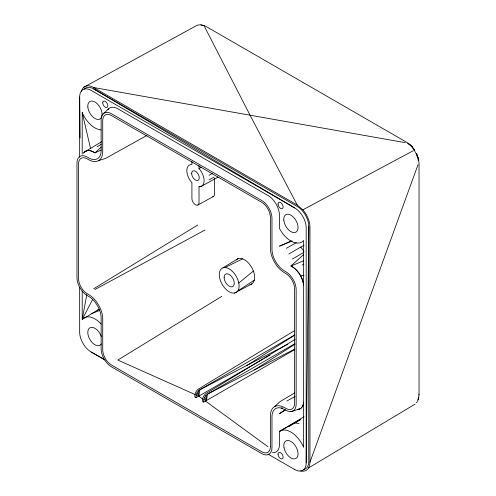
<?xml version="1.0" encoding="UTF-8"?>
<svg xmlns="http://www.w3.org/2000/svg" width="496" height="496" viewBox="0 0 496 496"><rect width="100%" height="100%" fill="white"/><g stroke="black" fill="none" stroke-linecap="round" stroke-linejoin="round"><path stroke-width="0.74" d="M191.921 161.411L191.921 164.492A12.22 7.056 60 0 0 186.825 170.649A12.22 7.056 60 0 0 191.921 182.689L191.915 198.574A5.022 2.902 60 0 0 195.467 204.724A5.022 2.902 60 0 0 199.02 202.672L199.02 186.787A12.22 7.056 60 0 0 204.11 180.631A12.22 7.056 60 0 0 199.02 168.597L199.02 165.583M294.729 469.532A16.194 9.35 60 0 0 306.187 462.923L308.766 226.356A16.244 9.374 60 0 0 297.278 206.46L93.657 88.902A16.244 9.374 60 0 0 84.221 89.156M418.773 397.693L418.909 394.444M294.581 335.042L199.876 389.713C197.222 391.375 195.759 394.599 196.063 397.699L263.128 359.054M294.878 343.685L207.514 394.122C204.86 395.783 203.391 399.007 203.695 402.107L294.891 349.531M81.301 91.729A17.999 10.391 60 0 1 93.694 87.532L297.247 205.046L302.876 209.814A17.999 10.391 60 0 1 309.969 227.087L309.969 462.129L309.634 465.273L308.655 467.871A17.992 10.391 60 0 1 300.582 470.89M202.529 398.939L198.784 396.205L199.876 389.713L287.798 344.286M86.781 294.674L82.206 319.455A21.601 12.468 60 0 1 101.116 323.993M417.644 401.09L418.655 397.042M309.969 462.129L418.01 164.709M417.582 156.5L416.566 153.407M418.004 399.987L418.649 398.319M236.226 259.861A14.396 8.314 60 0 1 248.8 263.388A14.396 8.314 60 0 1 254.324 280.141L253.388 282.342L251.887 283.855L234.503 293.074A14.018 8.097 60 0 1 219.492 277.121A14.018 8.097 60 0 1 230.64 269.855A14.018 8.097 60 0 1 237.882 290.873L236.418 292.349L234.503 293.074M92.541 299.658L82.206 319.455L82.206 290.985M416.411 402.684L417.272 401.704M102.529 114.545L108.754 108.705M101.246 147.138L94.934 152.861A16.3 9.412 60 0 0 84.376 152.111A16.294 9.405 60 0 0 83.564 153.109M274.542 406.652L280.116 401.605L294.686 392.875M303.527 254.677L290.916 266.011A16.294 9.412 60 0 1 303.639 285.113L303.639 240.492A21.595 12.468 60 0 1 279.459 228.445L279.459 215.314A16.201 9.35 60 0 0 268.007 195.48L117.837 108.779A16.194 9.35 60 0 0 107.923 109.666M238.793 283.036L253.388 271.014M285.194 409.863L279.459 413.695L285.256 409.981M237.882 290.873L254.324 280.141M246.989 365.428L294.649 335.184M203.8 399.602L206.423 400.613L207.514 394.122L254.622 369.836L295.101 344.15M93.663 288.79L197.687 225.023M221.861 296.292L117.837 360.059L195.269 394.63M294.097 330.913L198.592 388.976C195.988 390.699 194.575 393.923 194.878 397.011L196.063 397.699M295.145 339.326L206.231 393.384C203.627 395.107 202.213 398.331 202.511 401.419L203.695 402.107M83.514 318.655L99.237 309.107M222.871 267.871L237.975 258.72M84.376 152.111L101.705 141.682M304.023 416.702L279.459 431.421L279.459 444.552A16.201 9.35 60 0 1 272.391 452.693M308.655 467.871L415.14 404.091M288.926 426.517L300.725 419.455L279.459 431.421A21.595 12.468 60 0 1 303.639 447.299L303.639 402.671A16.3 9.412 60 0 1 298.152 409.423M97.111 146.754L101.103 144.373M302.101 265.1L303.93 264.027M292.497 258.98L303.775 252.377M288.808 254.002L304.129 245.16M264.467 358.279L269.83 355.186M199.02 168.597L201.469 167.202M286.341 248.316L296.36 242.612M209.058 175.317L212.294 173.495M146.897 135.445L105.729 158.342L98.574 160.642M286.961 400.991L295.077 396.478M209.058 179.905L214.235 177.041M200.892 186.539L216.436 178.021A12.598 7.273 60 0 0 217.955 177.022M197.978 204.972L213.441 196.484M83.855 87.222L197.21 25.234M199.02 186.787L200.241 186.124M94.934 289.528L204.885 230.082M302.876 209.814L413.373 150.66M254.622 369.836L294.754 349.048M224.973 267.549L242.556 258.875M101.24 150.028L94.934 152.861L93.663 152.129A16.201 9.35 60 0 0 83.743 153.016M291.35 240.876L279.459 246.171L292.243 240.994M303.719 260.803L290.916 266.011L292.187 266.749A16.201 9.35 60 0 1 303.639 286.583L303.639 401.202A16.201 9.35 60 0 1 297.91 409.349M91.227 313.763L99.752 310.415M97.117 310.236L99.25 309.399M290.991 411.581L299.156 409.107M197.582 25.11L200.365 24.8M281.294 408.078L285.82 410.192A14.613 8.438 60 0 0 296.155 404.228L296.155 289.608A14.613 8.438 60 0 0 285.82 271.715L284.549 270.983A17.782 10.267 60 0 1 271.975 249.203L271.975 218.339A14.613 8.438 60 0 0 261.646 200.446L111.476 113.751A14.613 8.438 60 0 0 101.147 119.716L101.147 150.573A17.782 10.267 60 0 1 88.567 157.833L87.296 157.096A14.613 8.438 60 0 0 76.967 163.066L76.967 277.686A14.613 8.438 60 0 0 87.296 295.579L88.567 296.31A17.788 10.267 60 0 1 101.147 318.091L101.147 348.955A14.613 8.438 60 0 0 111.476 366.848L261.646 453.542A14.613 8.438 60 0 0 271.975 447.578L271.975 416.721A17.782 10.267 60 0 1 281.294 408.078L282.776 407.923M300.495 275.553L304.054 275.54M294.829 422.983L299.169 423.435M405.288 142.668L93.694 87.532M203.856 25.507L200.762 24.812L201.06 25.023M412.114 147.07L412.529 147.182M201.45 25.036L204.364 25.935M196.168 395.194L198.784 396.205L198.394 390.916M203.255 25.302L206.379 26.654L407.067 142.519L411.203 146.066M407.712 143.456L409.839 144.553M79.664 287.283L79.664 332.14A16.201 9.356 60 0 0 91.115 351.98L104.588 359.569M306.187 462.923L306.187 227.807A16.194 9.35 60 0 0 294.729 207.967L91.115 90.408A16.194 9.35 60 0 0 79.664 97.024L79.664 157.35M91.115 351.98L105.183 360.096M267.939 454.069L294.729 469.538M93.657 88.902L294.729 207.967M205.648 401.214L268.007 446.76M417.632 156.674L418.605 159.52L419.033 163.246L419.033 394.977M409.119 144.144L411.928 146.512L413.577 149.767M409.553 144.255L412.108 146.717M412.362 147.002L414.377 149.569M300.793 247.082L303.98 251.379M414.296 149.501L414.724 150.09M204.6 397.339L206.423 400.613L206.026 395.324M196.962 392.931L198.784 396.205M297.247 205.046L250.207 115.512L204.6 26.803M414.402 150.127L415.679 153.295M417.886 156.674L416.367 153.605L417.26 157.021M418.717 159.904L417.818 157.244L418.24 160.747M101.116 129.94A21.595 12.468 60 0 1 82.206 112.648L90.557 148.478M79.664 97.024L80.104 138.024M308.766 226.356L308.766 461.472A16.244 9.381 60 0 1 303.205 469.625M270.401 446.673L270.401 415.809A20.007 11.551 60 0 1 284.549 407.644L285.82 408.375A12.388 7.149 60 0 0 294.581 403.322L294.581 288.703A12.388 7.149 60 0 0 285.82 273.532L284.549 272.8A20.007 11.551 60 0 1 270.401 248.291L270.401 217.434A12.388 7.149 60 0 0 261.646 202.263L111.476 115.568A12.388 7.149 60 0 0 102.722 120.621L102.722 151.478A20.007 11.551 60 0 1 88.567 159.65L87.296 158.918A12.388 7.149 60 0 0 78.542 163.971L78.542 278.591A12.388 7.149 60 0 0 87.296 293.762L88.567 294.494A20.007 11.551 60 0 1 102.722 319.002L102.722 349.86A12.388 7.149 60 0 0 111.476 365.031L261.646 451.726A12.388 7.149 60 0 0 270.401 446.673M214.557 178.324L214.557 194.01A5.4 3.119 60 0 1 212.648 196.726M82.206 112.648L82.206 154.194M251.887 283.855A14.396 8.314 60 0 1 249.916 284.599M101.296 343.964A10.094 5.828 60 0 1 90.439 340.361A10.094 5.828 60 0 1 90.439 327.546A10.094 5.828 60 0 1 101.296 336.48M191.654 173.625A5.4 3.119 60 0 0 197.513 180.544A5.4 3.119 60 0 0 197.234 172.757A5.4 3.119 60 0 0 191.654 173.625M224.105 277.648A7.198 4.154 60 0 0 231.917 286.88A7.198 4.154 60 0 0 231.551 276.495A7.198 4.154 60 0 0 224.105 277.648M278.02 454.324A3.602 2.077 60 0 0 281.926 458.943A3.602 2.077 60 0 0 281.747 453.747A3.602 2.077 60 0 0 278.02 454.324M102.74 102.926A3.602 2.077 60 0 0 106.646 107.545A3.602 2.077 60 0 0 106.46 102.35A3.602 2.077 60 0 0 102.74 102.926M278.02 204.129A3.602 2.077 60 0 0 281.926 208.742A3.602 2.077 60 0 0 281.747 203.552A3.602 2.077 60 0 0 278.02 204.129M284.016 447.851A10.094 5.828 60 0 0 295.963 458.44A10.094 5.828 60 0 0 292.764 442.798A10.094 5.828 60 0 0 284.016 447.851M87.835 107.012A10.094 5.828 60 0 0 99.132 119.344A10.094 5.828 60 0 0 97.836 104.396A10.094 5.828 60 0 0 87.835 107.012M283.811 220.162A10.094 5.828 60 0 0 295.108 232.488A10.094 5.828 60 0 0 293.818 217.546A10.094 5.828 60 0 0 283.811 220.162"/></g></svg>
